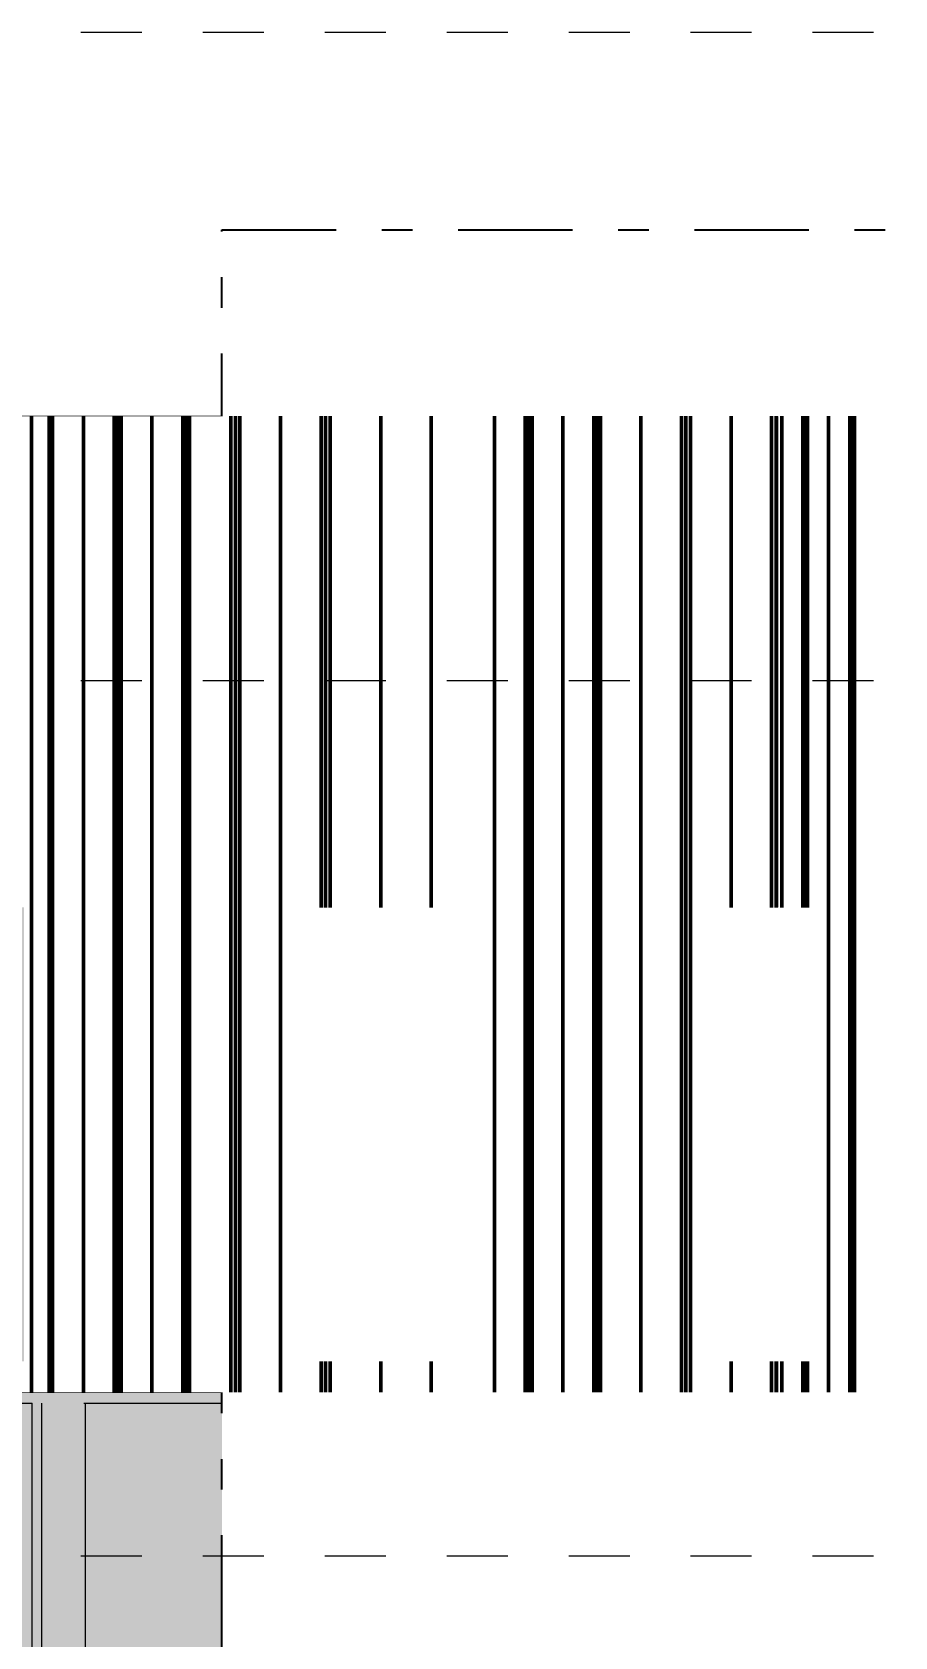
# Model space of a CAD drawing. Header units: millimetres. Extents: x -48147 to 1428745, y -495156 to 18123.
# Drawn here: x 1362717 to 1366710, y -478124 to -470699 of the extents above; entities that cross this region are included whole.
import ezdxf

# ---------------------------------------------------------------- set-up
doc = ezdxf.new("R2010")
doc.units = ezdxf.units.MM
doc.header["$MEASUREMENT"] = 0
for name, pattern in [('Dashed', [2822.222233, 1411.111116, -1411.111116]), ('Double Dashed', [1093.611073, 529.166651, -211.666656, 141.111112, -211.666656]), ('Wipeout_Contour', [1000, 0, -1000])]:
    doc.linetypes.add(name, pattern=pattern)
for name, color, linetype, lineweight, true_color in [('0_Pen_No__105', 7, 'Continuous', 15, 0xa6a6a6), ('A-230-M_FLOOR.IFC Import_Pen_No__109', 7, 'Continuous', 15, 0xa6a6a6), ('A-230-M_FLOOR.IFC Import_Pen_No__29', 7, 'Continuous', 50, 0x2a2a2a), ('New_A-20-M_Floor_Slab_Pen_No__149', 7, 'Continuous', 0, 0x2a2a2a), ('New_A-25-M_Curtain_Wall_Pen_No__144', 7, 'Continuous', 0, 0xc8c8c8), ('New_A-25-M_Curtain_Wall_Pen_No__165', 7, 'Continuous', 0, 0x006060), ('New_A-25-M_Curtain_Wall_Pen_No__27', 7, 'Continuous', 50, 0x2a2a2a), ('New_A-25-M_Wall_Ext_Pen_No__107', 7, 'Continuous', 15, 0xa6a6a6)]:
    doc.layers.add(name, color=color, linetype=linetype, lineweight=lineweight, true_color=true_color)
for name, color, linetype in [('A-230-M_FLOOR.IFC Import', 7, 'Continuous'), ('A-95-D_1_100', 7, 'Continuous'), ('A-95-M_Elevation Hatch', 7, 'Continuous'), ('A-95-P_Drawing', 7, 'Continuous'), ('New_A-20-M_Floor_Slab', 7, 'Continuous'), ('New_A-25-M_Curtain_Wall', 7, 'Continuous'), ('New_A-25-M_Wall_Ext', 7, 'Continuous'), ('New_ArchiCAD Windows', 7, 'Continuous'), ('S-280-M_STRUCT_FRAME.IFC Import', 7, 'Continuous')]:
    doc.layers.add(name, color=color, linetype=linetype)
for name, color, linetype, lineweight in [('A-95-D_1_100_Pen_No__1', 7, 'Continuous', 13), ('A-95-M_Elevation Hatch_Pen_No__22', 8, 'Continuous', 50), ('A-95-P_Drawing_Pen_No__141', 255, 'Continuous', 0), ('A-95-P_Drawing_Pen_No__194', 7, 'Continuous', 25), ('A-95-P_Text_1_50_GA_Pen_No__1', 7, 'Continuous', 13), ('New_A-20-M_Floor_Slab_Pen_No__4', 7, 'Continuous', 20), ('New_A-20-M_Floor_Slab_Pen_No__89', 8, 'Continuous', 20), ('New_A-25-M_Curtain_Wall_Pen_No__1', 7, 'Continuous', 13), ('New_A-25-M_Curtain_Wall_Pen_No__4', 7, 'Continuous', 20), ('New_A-25-M_Curtain_Wall_Pen_No__85', 8, 'Continuous', 20), ('New_A-25-M_Curtain_Wall_Pen_No__87', 8, 'Continuous', 20), ('New_A-25-M_Wall_Ext_Pen_No__1', 7, 'Continuous', 13), ('New_A-25-M_Wall_Ext_Pen_No__87', 8, 'Continuous', 20), ('New_ArchiCAD Windows_Pen_No__101', 252, 'Continuous', 15), ('New_ArchiCAD Windows_Pen_No__3', 7, 'Continuous', 18), ('New_ArchiCAD Windows_Pen_No__87', 8, 'Continuous', 20), ('S-280-M_STRUCT_FRAME.IFC Import_Pen_No__1', 7, 'Continuous', 13), ('S-280-M_STRUCT_FRAME.IFC Import_Pen_No__160', 5, 'Continuous', 200)]:
    doc.layers.add(name, color=color, linetype=linetype, lineweight=lineweight)
doc.styles.add('GENERATED_STYLE_1', font='')
doc.styles.add('GENERATED_STYLE_2', font='')
doc.styles.get('GENERATED_STYLE_1').set_extended_font_data('Arial')
doc.styles.get('GENERATED_STYLE_2').set_extended_font_data('Swis721 BT')
doc.dimstyles.new('GENERATED_STYLE__2', dxfattribs={"dimtxt": 300, "dimasz": 95, "dimexe": 0.18, "dimexo": 0, "dimgap": 0.09, "dimtad": 1, "dimdec": 0, "dimzin": 0, "dimdsep": 46, "dimtxsty": 'GENERATED_STYLE_1', "dimblk": 'ARROWHEAD_2', "dimblk1": 'ARROWHEAD_2', "dimblk2": 'ARROWHEAD_2', "dimcen": 0.09, "dimclrd": 7, "dimclre": 7, "dimclrt": 7, "dimadec": 0, "dimazin": 0, "dimtfac": 1, "dimtdec": 4, "dimtmove": 0, "dimatfit": 3, "dimfxl": 1, "dimtolj": 1, "dimtzin": 0, "dimarcsym": 0})
pattern_1 = [(60, (1341556.51, -489898.95), (-43.30127, 25), []), (120, (1341556.51, -489898.95), (43.30127, 25), [])]
pattern_2 = [(90, (1341567.36, -489898.95), (-217, 0), []), (90, (1341556.51, -489898.95), (-217, 0), []), (90, (1341545.66, -489898.95), (-217, 0), []), (90, (1341665.01, -489643.95), (-108.5, 0), [])]
pattern_3 = [(90, (1341572.36, -489898.95), (-317, 0), []), (90, (1341556.5, -489898.95), (-317, 0), []), (90, (1341540.66, -489898.95), (-317, 0), []), (90, (1341715.01, -489643.95), (-158.5, 0), [])]
pattern_4 = [(90, (1341577.36, -489898.95), (-417, 0), []), (90, (1341556.5, -489898.95), (-417, 0), []), (90, (1341535.66, -489898.95), (-417, 0), []), (90, (1341765.01, -489643.95), (-208.5, 0), [])]

# ---------------------------------------------------------------- blocks, each defined once
blk = doc.blocks.new('Section Elem_40_2', base_point=(1341556.5, -489899))
at = {"color": 254, "linetype": 'Wipeout_Contour', "lineweight": 0, "ltscale": 5787133.66833833}
blk.add_wipeout([(1365606.2, -477749), (1365543.6, -477749), (1365543.6, -478049), (1365606.2, -478049)], dxfattribs=at).dxf.layer = 'New_A-20-M_Floor_Slab'
at = {"color": 254, "linetype": 'Wipeout_Contour', "lineweight": 0, "ltscale": 5804004.611258867}
blk.add_wipeout([(1374573.5, -477749), (1365606.2, -477749), (1365606.2, -477774), (1374573.5, -477774)], dxfattribs=at).dxf.layer = 'New_A-20-M_Floor_Slab'
at = {"color": 254, "linetype": 'Wipeout_Contour', "lineweight": 0, "ltscale": 5804202.221674191}
blk.add_wipeout([(1365606.2, -477774), (1365606.2, -478049), (1374573.5, -478049), (1374573.5, -477774)], dxfattribs=at).dxf.layer = 'New_A-20-M_Floor_Slab'
at = {"layer": 'New_A-20-M_Floor_Slab_Pen_No__149', "linetype": 'Continuous', "flags": 128}
blk.add_lwpolyline([(1365606.2, -477749), (1365606.2, -477774), (1365606.2, -478049)], dxfattribs=at)
at = {"layer": 'New_A-20-M_Floor_Slab_Pen_No__4', "linetype": 'Continuous'}
for p, q in [((1366158.2, -477749), (1365606.2, -477749)), ((1365606.8, -478049), (1365606.2, -478049))]:
    blk.add_line(p, q, dxfattribs=at)
at = {"layer": 'New_A-20-M_Floor_Slab_Pen_No__4', "linetype": 'Continuous', "flags": 128}
for points in [[(1385957.8, -477774), (1374573.5, -477774), (1365606.2, -477774)], [(1366592.1, -477749), (1366584.6, -477749), (1366539.4, -477749), (1366288.6, -477749), (1366226, -477749), (1366158.2, -477749)]]:
    blk.add_lwpolyline(points, dxfattribs=at)
at = {"layer": 'New_A-20-M_Floor_Slab_Pen_No__89', "linetype": 'Continuous'}
for p, q in [((1365543.6, -477749), (1365606.2, -477749)), ((1365543.6, -478049), (1365606.2, -478049))]:
    blk.add_line(p, q, dxfattribs=at)
blk = doc.blocks.new('Section Elem_83_2', base_point=(1341556.5, -489899))
at = {"layer": 'New_A-25-M_Wall_Ext_Pen_No__107', "linetype": 'Continuous'}
for points in [[(1366226, -472476), (1366158.2, -472476), (1366158.2, -474749), (1366226, -474749)], [(1366158.2, -476849), (1366158.2, -477749), (1366226, -477749), (1366226, -476849)]]:
    blk.add_hatch(color=256, dxfattribs=at).paths.add_polyline_path(points)
at = {"layer": 'New_A-25-M_Wall_Ext_Pen_No__1', "linetype": 'Continuous'}
for p, q in [((1366158.2, -472476), (1366158.2, -474749)), ((1366158.2, -476849), (1366158.2, -477749))]:
    blk.add_line(p, q, dxfattribs=at)
at = {"layer": 'New_A-25-M_Wall_Ext_Pen_No__87', "linetype": 'Continuous'}
blk.add_line((1357862.3, -472476), (1366158.2, -472476), dxfattribs=at)
at = {"color": 254, "linetype": 'Wipeout_Contour', "lineweight": 0, "ltscale": 5778117.086921962}
blk.add_wipeout([(1363890.6, -474749), (1363890.6, -476849), (1363950.4, -476849), (1363950.4, -474749)], dxfattribs=at).dxf.layer = 'New_A-25-M_Wall_Ext'
at = {"color": 254, "linetype": 'Wipeout_Contour', "lineweight": 0, "ltscale": 5785269.827899948}
blk.add_wipeout([(1365844.2, -476849), (1365844.2, -474749), (1365784.3, -474749), (1365784.3, -476849)], dxfattribs=at).dxf.layer = 'New_A-25-M_Wall_Ext'
at = {"color": 254, "linetype": 'Wipeout_Contour', "lineweight": 0, "ltscale": 5784073.188558475}
blk.add_wipeout([(1366288.6, -472476), (1366226, -472476), (1366226, -474749), (1366288.6, -474749)], dxfattribs=at).dxf.layer = 'New_A-25-M_Wall_Ext'
at = {"color": 254, "linetype": 'Wipeout_Contour', "lineweight": 0, "ltscale": 5788918.348341012}
blk.add_wipeout([(1366226, -477749), (1366288.6, -477749), (1366288.6, -476849), (1366226, -476849)], dxfattribs=at).dxf.layer = 'New_A-25-M_Wall_Ext'
at = {"layer": 'New_A-25-M_Wall_Ext_Pen_No__107', "linetype": 'Continuous'}
h = blk.add_hatch(dxfattribs=at)
h.set_pattern_fill('Batt_Insulation_0002', color=256, style=0, pattern_type=2)
h.set_pattern_definition(pattern_1)
h.paths.add_polyline_path([(1366288.6, -472476), (1366226, -472476), (1366226, -474749), (1366288.6, -474749)])
h = blk.add_hatch(dxfattribs=at)
h.set_pattern_fill('Batt_Insulation_0002', color=256, style=0, pattern_type=2)
h.set_pattern_definition(pattern_1)
h.paths.add_polyline_path([(1366226, -477749), (1366288.6, -477749), (1366288.6, -476849), (1366226, -476849)])
at = {"layer": 'New_A-25-M_Wall_Ext_Pen_No__1', "linetype": 'Continuous'}
for p, q in [((1366226, -472476), (1366226, -474749)), ((1366226, -476849), (1366226, -477749))]:
    blk.add_line(p, q, dxfattribs=at)
at = {"color": 254, "linetype": 'Wipeout_Contour', "lineweight": 0, "ltscale": 11573853.31115708}
blk.add_wipeout([(1366288.6, -477749), (1366539.4, -477749), (1366539.4, -472476), (1366288.6, -472476), (1366288.6, -474749), (1366367.9, -474749), (1366367.9, -476849), (1366288.6, -476849)], dxfattribs=at).dxf.layer = 'New_A-25-M_Wall_Ext'
at = {"layer": 'New_A-25-M_Wall_Ext_Pen_No__107', "linetype": 'Continuous'}
h = blk.add_hatch(dxfattribs=at)
h.set_pattern_fill('Batt_Insulation_0002', color=256, style=0, pattern_type=2)
h.set_pattern_definition(pattern_1)
h.paths.add_polyline_path([(1366288.6, -477749), (1366539.4, -477749), (1366539.4, -472476), (1366288.6, -472476), (1366288.6, -474749), (1366367.9, -474749), (1366367.9, -476849), (1366288.6, -476849)])
at = {"layer": 'New_A-25-M_Wall_Ext_Pen_No__1', "linetype": 'Continuous'}
for p, q in [((1366288.6, -472476), (1366288.6, -474749)), ((1366367.9, -474749), (1366367.9, -476849)), ((1366288.6, -476849), (1366288.6, -477749))]:
    blk.add_line(p, q, dxfattribs=at)
at = {"layer": 'New_A-25-M_Wall_Ext_Pen_No__1', "linetype": 'Continuous', "flags": 128}
for points in [[(1366367.9, -474749), (1366288.6, -474749), (1366226, -474749), (1366158.2, -474749)], [(1366367.9, -476849), (1366288.6, -476849), (1366226, -476849), (1366158.2, -476849)]]:
    blk.add_lwpolyline(points, dxfattribs=at)
at = {"color": 254, "linetype": 'Wipeout_Contour', "lineweight": 0, "ltscale": 5787199.308293243}
blk.add_wipeout([(1366539.4, -477749), (1366584.6, -477749), (1366584.6, -472476), (1366539.4, -472476)], dxfattribs=at).dxf.layer = 'New_A-25-M_Wall_Ext'
at = {"layer": 'New_A-25-M_Wall_Ext_Pen_No__107', "linetype": 'Continuous'}
h = blk.add_hatch(dxfattribs=at)
h.set_pattern_fill('Plywood_0002', color=256, style=0, pattern_type=2)
h.set_pattern_definition([(0, (1341556.51, -489898.95), (0, 200), [])])
h.paths.add_polyline_path([(1366539.4, -477749), (1366584.6, -477749), (1366584.6, -472476), (1366539.4, -472476)])
at = {"layer": 'New_A-25-M_Wall_Ext_Pen_No__107', "linetype": 'Continuous', "lineweight": 0, "true_color": 0x535353}
blk.add_hatch(color=251, dxfattribs=at).paths.add_polyline_path([(1366584.6, -477749), (1366592.1, -477749), (1366592.1, -472476), (1366584.6, -472476)])
at = {"layer": 'New_A-25-M_Wall_Ext_Pen_No__1', "linetype": 'Continuous'}
blk.add_line((1366539.4, -472476), (1366539.4, -477749), dxfattribs=at)
at = {"color": 254, "linetype": 'Wipeout_Contour', "lineweight": 0, "ltscale": 5787995.213882172}
blk.add_wipeout([(1366592.1, -477749), (1366953.2, -477749), (1366953.2, -472476), (1366592.1, -472476)], dxfattribs=at).dxf.layer = 'New_A-25-M_Wall_Ext'
at = {"layer": 'New_A-25-M_Wall_Ext_Pen_No__1', "linetype": 'Continuous'}
for p, q in [((1366584.6, -472476), (1366584.6, -477749)), ((1366592.1, -472476), (1366592.1, -477749))]:
    blk.add_line(p, q, dxfattribs=at)
at = {"layer": 'New_A-25-M_Wall_Ext_Pen_No__1', "linetype": 'Continuous', "flags": 128}
blk.add_lwpolyline([(1366998.4, -472476), (1366960.7, -472476), (1366953.2, -472476), (1366592.1, -472476), (1366584.6, -472476), (1366539.4, -472476), (1366288.6, -472476), (1366226, -472476), (1366158.2, -472476)], dxfattribs=at)
blk = doc.blocks.new('Section Elem_87_2', base_point=(1341556.5, -489899))
at = {"layer": 'New_ArchiCAD Windows_Pen_No__87', "linetype": 'Continuous'}
blk.add_line((1363890.6, -476849), (1363890.6, -474749), dxfattribs=at)
at = {"color": 254, "linetype": 'Wipeout_Contour', "lineweight": 0, "ltscale": 8667392.830665316}
blk.add_wipeout([(1363950.4, -476799), (1363963.4, -476799), (1363963.4, -476774), (1363963.4, -474824), (1363963.4, -474799), (1363950.4, -474799)], dxfattribs=at).dxf.layer = 'New_ArchiCAD Windows'
at = {"color": 254, "linetype": 'Wipeout_Contour', "lineweight": 0, "ltscale": 8666790.729688909}
blk.add_wipeout([(1363950.4, -474749), (1363950.4, -474799), (1363963.4, -474799), (1363963.4, -474774), (1364716, -474774), (1364716, -474749)], dxfattribs=at).dxf.layer = 'New_ArchiCAD Windows'
at = {"color": 254, "linetype": 'Wipeout_Contour', "lineweight": 0, "ltscale": 8670841.328185134}
blk.add_wipeout([(1363950.4, -476799), (1363950.4, -476849), (1364716, -476849), (1364716, -476824), (1363963.4, -476824), (1363963.4, -476799)], dxfattribs=at).dxf.layer = 'New_ArchiCAD Windows'
at = {"color": 254, "linetype": 'Wipeout_Contour', "lineweight": 0, "ltscale": 5778463.261173591}
blk.add_wipeout([(1364009.2, -476774), (1364015.2, -476774), (1364015.2, -474824), (1364009.2, -474824)], dxfattribs=at).dxf.layer = 'New_ArchiCAD Windows'
at = {"color": 254, "linetype": 'Wipeout_Contour', "lineweight": 0, "ltscale": 5781085.465231145}
blk.add_wipeout([(1364697, -476774), (1364716, -476774), (1364716, -474824), (1364697, -474824)], dxfattribs=at).dxf.layer = 'New_ArchiCAD Windows'
at = {"color": 254, "linetype": 'Wipeout_Contour', "lineweight": 0, "ltscale": 5778365.377234272}
blk.add_wipeout([(1364009.2, -474824), (1363963.4, -474824), (1363963.4, -476774), (1364009.2, -476774)], dxfattribs=at).dxf.layer = 'New_ArchiCAD Windows'
at = {"color": 254, "linetype": 'Wipeout_Contour', "lineweight": 0, "ltscale": 8667616.512363983}
blk.add_wipeout([(1363963.4, -474824), (1364009.2, -474824), (1364697, -474824), (1364716, -474824), (1364716, -474774), (1363963.4, -474774)], dxfattribs=at).dxf.layer = 'New_ArchiCAD Windows'
at = {"color": 254, "linetype": 'Wipeout_Contour', "lineweight": 0, "ltscale": 8671534.390331453}
blk.add_wipeout([(1364009.2, -476774), (1363963.4, -476774), (1363963.4, -476824), (1364716, -476824), (1364716, -476774), (1364697, -476774)], dxfattribs=at).dxf.layer = 'New_ArchiCAD Windows'
at = {"layer": 'New_ArchiCAD Windows_Pen_No__101', "linetype": 'Continuous'}
for p, q in [((1363950.4, -474799), (1363950.4, -474749)), ((1363950.4, -476799), (1363950.4, -474799)), ((1363963.4, -474774), (1363963.4, -474824)), ((1364716, -474774), (1363963.4, -474774)), ((1363963.4, -474824), (1363963.4, -476774)), ((1363950.4, -476849), (1363950.4, -476799)), ((1363963.4, -476774), (1363963.4, -476824)), ((1363963.4, -476824), (1364716, -476824))]:
    blk.add_line(p, q, dxfattribs=at)
at = {"layer": 'New_ArchiCAD Windows_Pen_No__87', "linetype": 'Continuous'}
for p, q in [((1363890.6, -474749), (1364716, -474749)), ((1364716, -476849), (1363890.6, -476849))]:
    blk.add_line(p, q, dxfattribs=at)
at = {"color": 254, "linetype": 'Wipeout_Contour', "lineweight": 0, "ltscale": 5779762.131422363}
blk.add_wipeout([(1364015.2, -474824), (1364015.2, -476774), (1364697, -476774), (1364697, -474824)], dxfattribs=at).dxf.layer = 'New_ArchiCAD Windows'
at = {"layer": 'New_ArchiCAD Windows_Pen_No__101', "linetype": 'Continuous'}
for p, q in [((1364009.2, -476774), (1364009.2, -474824)), ((1364009.2, -474824), (1364697, -474824)), ((1364015.2, -474824), (1364015.2, -476774)), ((1364697, -474824), (1364697, -476774)), ((1364697, -476774), (1364009.2, -476774))]:
    blk.add_line(p, q, dxfattribs=at)
at = {"layer": 'New_ArchiCAD Windows_Pen_No__3', "linetype": 'Continuous'}
for p, q in [((1363963.4, -474774), (1364010.2, -474835.5)), ((1364039.5, -474874), (1364086.3, -474935.6)), ((1364115.6, -474974.1), (1364162.4, -475035.7)), ((1364191.7, -475074.2), (1364238.5, -475135.7)), ((1364267.8, -475174.2), (1364314.6, -475235.8)), ((1364343.9, -475274.3), (1364390.7, -475335.9)), ((1364420, -475374.4), (1364466.8, -475435.9)), ((1364496.1, -475474.4), (1364542.9, -475536)), ((1364572.2, -475574.5), (1364619, -475636.1)), ((1364648.3, -475674.6), (1364695.1, -475736.1)), ((1364696.1, -475737.4), (1364716, -475763.6)), ((1364648.3, -475923.3), (1364695.1, -475861.8)), ((1364696.1, -475860.5), (1364716, -475834.3)), ((1364572.2, -476023.4), (1364619, -475961.8)), ((1364496.1, -476123.5), (1364542.9, -476061.9)), ((1364420, -476223.5), (1364466.8, -476162)), ((1364343.9, -476323.6), (1364390.7, -476262)), ((1364267.8, -476423.7), (1364314.6, -476362.1)), ((1364191.7, -476523.7), (1364238.5, -476462.2)), ((1364115.6, -476623.8), (1364162.4, -476562.2)), ((1364039.5, -476723.9), (1364086.3, -476662.3)), ((1363963.4, -476824), (1364010.2, -476762.4))]:
    blk.add_line(p, q, dxfattribs=at)
at = {"layer": 'New_ArchiCAD Windows_Pen_No__87', "linetype": 'Continuous'}
blk.add_line((1364716, -474749), (1364716, -476849), dxfattribs=at)
blk = doc.blocks.new('Section Elem_88_2', base_point=(1341556.5, -489899))
at = {"layer": 'New_ArchiCAD Windows_Pen_No__87', "linetype": 'Continuous'}
blk.add_line((1365784.3, -476849), (1365784.3, -474749), dxfattribs=at)
at = {"color": 254, "linetype": 'Wipeout_Contour', "lineweight": 0, "ltscale": 8678121.9750279}
blk.add_wipeout([(1365844.2, -474799), (1365844.2, -476799), (1365857.1, -476799), (1365857.1, -476774), (1365857.1, -474824), (1365857.1, -474799)], dxfattribs=at).dxf.layer = 'New_ArchiCAD Windows'
at = {"color": 254, "linetype": 'Wipeout_Contour', "lineweight": 0, "ltscale": 8677065.803675529}
blk.add_wipeout([(1365844.2, -474749), (1365844.2, -474799), (1365857.1, -474799), (1365857.1, -474774), (1366367.9, -474774), (1366367.9, -474749)], dxfattribs=at).dxf.layer = 'New_ArchiCAD Windows'
at = {"color": 254, "linetype": 'Wipeout_Contour', "lineweight": 0, "ltscale": 8681111.610376759}
blk.add_wipeout([(1365844.2, -476799), (1365844.2, -476849), (1366367.9, -476849), (1366367.9, -476824), (1365857.1, -476824), (1365857.1, -476799)], dxfattribs=at).dxf.layer = 'New_ArchiCAD Windows'
at = {"color": 254, "linetype": 'Wipeout_Contour', "lineweight": 0, "ltscale": 5785616.054399937}
blk.add_wipeout([(1365908.9, -474824), (1365903, -474824), (1365903, -476774), (1365908.9, -476774)], dxfattribs=at).dxf.layer = 'New_ArchiCAD Windows'
at = {"color": 254, "linetype": 'Wipeout_Contour', "lineweight": 0, "ltscale": 5787348.95747277}
blk.add_wipeout([(1366361.5, -476774), (1366367.9, -476774), (1366367.9, -474824), (1366361.5, -474824)], dxfattribs=at).dxf.layer = 'New_ArchiCAD Windows'
at = {"color": 254, "linetype": 'Wipeout_Contour', "lineweight": 0, "ltscale": 5785518.155745342}
blk.add_wipeout([(1365903, -476774), (1365903, -474824), (1365857.1, -474824), (1365857.1, -476774)], dxfattribs=at).dxf.layer = 'New_ArchiCAD Windows'
at = {"color": 254, "linetype": 'Wipeout_Contour', "lineweight": 0, "ltscale": 5787250.223825713}
blk.add_wipeout([(1366315.6, -474824), (1366315.6, -476774), (1366361.5, -476774), (1366361.5, -474824)], dxfattribs=at).dxf.layer = 'New_ArchiCAD Windows'
at = {"color": 254, "linetype": 'Wipeout_Contour', "lineweight": 0, "ltscale": 5786033.600708644}
blk.add_wipeout([(1366361.5, -474824), (1366367.9, -474824), (1366367.9, -474774), (1366361.5, -474774)], dxfattribs=at).dxf.layer = 'New_ArchiCAD Windows'
at = {"color": 254, "linetype": 'Wipeout_Contour', "lineweight": 0, "ltscale": 5788664.436756235}
blk.add_wipeout([(1366361.5, -476824), (1366367.9, -476824), (1366367.9, -476774), (1366361.5, -476774)], dxfattribs=at).dxf.layer = 'New_ArchiCAD Windows'
at = {"color": 254, "linetype": 'Wipeout_Contour', "lineweight": 0, "ltscale": 8677619.66427619}
blk.add_wipeout([(1366361.5, -474774), (1365857.1, -474774), (1365857.1, -474824), (1365903, -474824), (1366315.6, -474824), (1366361.5, -474824)], dxfattribs=at).dxf.layer = 'New_ArchiCAD Windows'
at = {"color": 254, "linetype": 'Wipeout_Contour', "lineweight": 0, "ltscale": 8681533.0276648}
blk.add_wipeout([(1365857.1, -476824), (1366361.5, -476824), (1366361.5, -476774), (1366315.6, -476774), (1365903, -476774), (1365857.1, -476774)], dxfattribs=at).dxf.layer = 'New_ArchiCAD Windows'
at = {"layer": 'New_ArchiCAD Windows_Pen_No__101', "linetype": 'Continuous'}
for p, q in [((1365844.2, -474749), (1365844.2, -474799)), ((1365844.2, -474799), (1365844.2, -476799)), ((1365857.1, -474824), (1365857.1, -474774)), ((1365857.1, -474774), (1366361.5, -474774)), ((1365857.1, -476774), (1365857.1, -474824)), ((1366361.5, -474774), (1366361.5, -474824)), ((1366367.9, -474774), (1366361.5, -474774)), ((1366361.5, -474824), (1366361.5, -476774)), ((1365844.2, -476799), (1365844.2, -476849)), ((1365857.1, -476824), (1365857.1, -476774)), ((1366361.5, -476824), (1365857.1, -476824)), ((1366361.5, -476774), (1366361.5, -476824)), ((1366367.9, -476824), (1366361.5, -476824))]:
    blk.add_line(p, q, dxfattribs=at)
at = {"layer": 'New_ArchiCAD Windows_Pen_No__87', "linetype": 'Continuous'}
for p, q in [((1365784.3, -474749), (1366158.2, -474749)), ((1366158.2, -476849), (1365784.3, -476849))]:
    blk.add_line(p, q, dxfattribs=at)
at = {"color": 254, "linetype": 'Wipeout_Contour', "lineweight": 0, "ltscale": 5786395.485138854}
blk.add_wipeout([(1365908.9, -476774), (1366315.6, -476774), (1366315.6, -474824), (1365908.9, -474824)], dxfattribs=at).dxf.layer = 'New_ArchiCAD Windows'
at = {"layer": 'New_ArchiCAD Windows_Pen_No__101', "linetype": 'Continuous'}
for p, q in [((1365903, -474824), (1365903, -476774)), ((1366315.6, -474824), (1365903, -474824)), ((1365908.9, -476774), (1365908.9, -474824)), ((1366315.6, -476774), (1366315.6, -474824)), ((1365903, -476774), (1366315.6, -476774))]:
    blk.add_line(p, q, dxfattribs=at)
at = {"layer": 'New_ArchiCAD Windows_Pen_No__3', "linetype": 'Continuous'}
for p, q in [((1366361.5, -474774), (1366326.8, -474844.4)), ((1366305.1, -474888.5), (1366270.4, -474959)), ((1366248.8, -475003.1), (1366214.1, -475073.5)), ((1366192.4, -475117.6), (1366157.7, -475188.1)), ((1366136, -475232.2), (1366101.3, -475302.6)), ((1366079.7, -475346.7), (1366045, -475417.2)), ((1366023.3, -475461.3), (1365988.6, -475531.7)), ((1365966.9, -475575.8), (1365932.2, -475646.3)), ((1365910.5, -475690.4), (1365891.8, -475728.5)), ((1365891.8, -475728.5), (1365857.1, -475799)), ((1365891.8, -475869.4), (1365857.1, -475799)), ((1365910.5, -475907.5), (1365891.8, -475869.4)), ((1365966.9, -476022.1), (1365932.2, -475951.6)), ((1366023.3, -476136.6), (1365988.6, -476066.2)), ((1366079.7, -476251.2), (1366045, -476180.7)), ((1366136, -476365.7), (1366101.3, -476295.3)), ((1366192.4, -476480.3), (1366157.7, -476409.8)), ((1366248.8, -476594.8), (1366214.1, -476524.4)), ((1366305.1, -476709.4), (1366270.4, -476638.9)), ((1366361.5, -476824), (1366326.8, -476753.5))]:
    blk.add_line(p, q, dxfattribs=at)
blk = doc.blocks.new('Section Elem_95_2', base_point=(1341556.5, -489899))
at = {"color": 254, "linetype": 'Wipeout_Contour', "lineweight": 0, "ltscale": 5785577.246110495}
blk.add_wipeout([(1365167.5, -477042), (1365142.4, -477042), (1365142.4, -478798.8), (1365167.5, -478798.8)], dxfattribs=at).dxf.layer = 'New_A-25-M_Curtain_Wall'
at = {"color": 254, "linetype": 'Wipeout_Contour', "lineweight": 0, "ltscale": 5786306.334087869}
blk.add_wipeout([(1365543.6, -476999), (1365167.5, -476999), (1365167.5, -478798.8), (1365543.6, -478798.8)], dxfattribs=at).dxf.layer = 'New_A-25-M_Curtain_Wall'
at = {"layer": 'New_A-25-M_Curtain_Wall_Pen_No__85', "linetype": 'Continuous'}
h = blk.add_hatch(dxfattribs=at)
h.set_pattern_fill('Batt_Insulation_0002', color=256, style=0, pattern_type=2)
h.set_pattern_definition(pattern_1)
h.paths.add_polyline_path([(1365543.6, -476999), (1365167.5, -476999), (1365167.5, -478798.8), (1365543.6, -478798.8)])
at = {"layer": 'New_A-25-M_Curtain_Wall_Pen_No__27', "linetype": 'Continuous'}
for p, q in [((1365167.5, -476999), (1365167.5, -478798.8)), ((1365543.6, -476999), (1365167.5, -476999)), ((1365543.6, -476999), (1365543.6, -477042)), ((1365543.6, -477042), (1365543.6, -478798.8)), ((1365543.6, -478798.8), (1365167.5, -478798.8))]:
    blk.add_line(p, q, dxfattribs=at)
at = {"layer": 'New_A-25-M_Curtain_Wall_Pen_No__87', "linetype": 'Continuous'}
blk.add_line((1365142.4, -478798.8), (1365167.5, -478798.8), dxfattribs=at)
blk = doc.blocks.new('Section Elem_232_2', base_point=(1341556.5, -489899))
at = {"layer": 'New_A-25-M_Curtain_Wall_Pen_No__1', "linetype": 'Continuous'}
blk.add_line((1365142.4, -477042), (1365142.4, -478799), dxfattribs=at)
at = {"color": 254, "linetype": 'Wipeout_Contour', "lineweight": 0, "ltscale": 7230495.364973722}
blk.add_wipeout([(1364377.1, -478799), (1365024.5, -478799), (1365062.1, -478799), (1365062.1, -477042), (1364377.1, -477042)], dxfattribs=at).dxf.layer = 'New_A-25-M_Curtain_Wall'
at = {"layer": 'New_A-25-M_Curtain_Wall_Pen_No__165', "linetype": 'Continuous', "lineweight": 0, "true_color": 0x001818}
blk.add_hatch(color=168, dxfattribs=at).paths.add_polyline_path([(1365142.4, -478814), (1365142.4, -477027), (1365062.1, -477027), (1365062.1, -478814)])
at = {"layer": 'New_A-25-M_Curtain_Wall_Pen_No__1', "linetype": 'Continuous'}
blk.add_line((1365062.1, -477042), (1365062.1, -478799), dxfattribs=at)
blk = doc.blocks.new('Section Elem_233_2', base_point=(1341556.5, -489899))
at = {"color": 254, "linetype": 'Wipeout_Contour', "lineweight": 0, "ltscale": 5779622.931035016}
blk.add_wipeout([(1362962.1, -477042), (1362962.1, -478799), (1364193.1, -478799), (1364193.1, -477042)], dxfattribs=at).dxf.layer = 'New_A-25-M_Curtain_Wall'
blk = doc.blocks.new('Section Elem_258_2', base_point=(1341556.5, -489899))
at = {"color": 254, "linetype": 'Wipeout_Contour', "lineweight": 0, "ltscale": 5773323.544498913}
blk.add_wipeout([(1361518.2, -477042), (1362933.2, -477042), (1362933.2, -476992), (1361518.2, -476992)], dxfattribs=at).dxf.layer = 'New_A-25-M_Curtain_Wall'
at = {"layer": 'New_A-25-M_Curtain_Wall_Pen_No__4', "linetype": 'Continuous'}
for p, q in [((1361518.2, -476992), (1362933.2, -476992)), ((1361541.1, -477042), (1362716.9, -477042))]:
    blk.add_line(p, q, dxfattribs=at)
blk = doc.blocks.new('Section Elem_259_2', base_point=(1341556.5, -489899))
at = {"color": 254, "linetype": 'Wipeout_Contour', "lineweight": 0, "ltscale": 5776476.982047191}
blk.add_wipeout([(1362762.7, -477042), (1362716.9, -477042), (1362716.9, -478824), (1362762.7, -478824)], dxfattribs=at).dxf.layer = 'New_A-25-M_Curtain_Wall'
at = {"layer": 'New_A-25-M_Curtain_Wall_Pen_No__4', "linetype": 'Continuous'}
blk.add_line((1362716.9, -478824), (1362716.9, -477042), dxfattribs=at)
at = {"color": 254, "linetype": 'Wipeout_Contour', "lineweight": 0, "ltscale": 8666159.085226491}
blk.add_wipeout([(1362762.7, -478824), (1362956.1, -478824), (1362956.1, -478799), (1362962.1, -478799), (1362962.1, -477042), (1362762.7, -477042)], dxfattribs=at).dxf.layer = 'New_A-25-M_Curtain_Wall'
at = {"layer": 'New_A-25-M_Curtain_Wall_Pen_No__4', "linetype": 'Continuous'}
for p, q in [((1362762.7, -478824), (1362762.7, -477042)), ((1362962.1, -477042), (1362962.1, -478799))]:
    blk.add_line(p, q, dxfattribs=at)
blk = doc.blocks.new('Section Elem_260_2', base_point=(1341556.5, -489899))
at = {"color": 254, "linetype": 'Wipeout_Contour', "lineweight": 0, "ltscale": 5778665.891938492}
blk.add_wipeout([(1362933.2, -477042), (1364348.2, -477042), (1364348.2, -476992), (1362933.2, -476992)], dxfattribs=at).dxf.layer = 'New_A-25-M_Curtain_Wall'
at = {"layer": 'New_A-25-M_Curtain_Wall_Pen_No__4', "linetype": 'Continuous'}
for p, q in [((1362933.2, -476992), (1364348.2, -476992)), ((1362956.1, -477042), (1364193.1, -477042))]:
    blk.add_line(p, q, dxfattribs=at)
blk = doc.blocks.new('Section Elem_261_2', base_point=(1341556.5, -489899))
at = {"layer": 'New_A-25-M_Curtain_Wall_Pen_No__27', "linetype": 'Continuous'}
blk.add_line((1364193.1, -477042), (1364193.1, -478824), dxfattribs=at)
at = {"color": 254, "linetype": 'Wipeout_Contour', "lineweight": 0, "ltscale": 8674302.735151386}
blk.add_wipeout([(1364247.6, -478824), (1364371.2, -478824), (1364371.2, -478799), (1364377.1, -478799), (1364377.1, -477042), (1364247.6, -477042)], dxfattribs=at).dxf.layer = 'New_A-25-M_Curtain_Wall'
at = {"layer": 'New_A-25-M_Curtain_Wall_Pen_No__144', "linetype": 'Continuous'}
blk.add_hatch(color=256, dxfattribs=at).paths.add_polyline_path([(1364193.1, -477042), (1364193.1, -478824), (1364247.6, -478824), (1364247.6, -477042)])
at = {"layer": 'New_A-25-M_Curtain_Wall_Pen_No__27', "linetype": 'Continuous'}
for q in [(1364193.1, -477042), (1364247.6, -478824)]:
    blk.add_line((1364247.6, -477042), q, dxfattribs=at)
at = {"layer": 'New_A-25-M_Curtain_Wall_Pen_No__4', "linetype": 'Continuous'}
blk.add_line((1364377.1, -477042), (1364377.1, -478799), dxfattribs=at)
blk = doc.blocks.new('Section Elem_262_2', base_point=(1341556.5, -489899))
at = {"layer": 'New_A-25-M_Curtain_Wall_Pen_No__27', "linetype": 'Continuous'}
for p, q in [((1365062.1, -477027), (1365062.1, -477042)), ((1365142.4, -477027), (1365062.1, -477027)), ((1365142.4, -477027), (1365142.4, -477042)), ((1365543.6, -477042), (1365142.4, -477042)), ((1365543.6, -476992), (1365543.6, -476999))]:
    blk.add_line(p, q, dxfattribs=at)
at = {"color": 254, "linetype": 'Wipeout_Contour', "lineweight": 0, "ltscale": 5782614.030956544}
blk.add_wipeout([(1364348.2, -477042), (1365024.5, -477042), (1365024.5, -476992), (1364348.2, -476992)], dxfattribs=at).dxf.layer = 'New_A-25-M_Curtain_Wall'
at = {"layer": 'New_A-25-M_Curtain_Wall_Pen_No__144', "linetype": 'Continuous'}
blk.add_hatch(color=256, dxfattribs=at).paths.add_polyline_path([(1365142.4, -477027), (1365142.4, -477042), (1365543.6, -477042), (1365543.6, -476992), (1365024.5, -476992), (1365024.5, -477042), (1365062.1, -477042), (1365062.1, -477027)])
at = {"layer": 'New_A-25-M_Curtain_Wall_Pen_No__27', "linetype": 'Continuous'}
for p, q in [((1365024.5, -476992), (1365024.5, -477042)), ((1365543.6, -476992), (1365024.5, -476992)), ((1365062.1, -477042), (1365024.5, -477042))]:
    blk.add_line(p, q, dxfattribs=at)
at = {"layer": 'New_A-25-M_Curtain_Wall_Pen_No__4', "linetype": 'Continuous'}
for p, q in [((1364348.2, -476992), (1365024.5, -476992)), ((1364371.1, -477042), (1365024.5, -477042))]:
    blk.add_line(p, q, dxfattribs=at)
blk = doc.blocks.new('Section Elem_458_2', base_point=(1341556.5, -489899))
at = {"layer": 'S-280-M_STRUCT_FRAME.IFC Import_Pen_No__160', "linetype": 'Continuous', "lineweight": 0, "true_color": 0x00007f}
blk.add_hatch(color=176, dxfattribs=at).paths.add_polyline_path([(1366584.8, -472551), (1366584.8, -472626), (1366609.9, -472626), (1366609.9, -472568.5), (1366618.7, -472560), (1366640, -472556.5), (1366905.8, -472556.5), (1366927.1, -472560), (1366935.9, -472568.5), (1366935.9, -472626), (1366961, -472626), (1366961, -472551)])
at = {"layer": 'S-280-M_STRUCT_FRAME.IFC Import_Pen_No__1', "linetype": 'Continuous'}
for p, q in [((1366584.8, -472551), (1366584.8, -472626)), ((1366961, -472551), (1366584.8, -472551)), ((1366618.7, -472560), (1366609.9, -472568.5)), ((1366609.9, -472568.5), (1366609.9, -472626)), ((1366927.1, -472560), (1366935.9, -472568.5)), ((1366935.9, -472568.5), (1366935.9, -472626)), ((1366961, -472551), (1366961, -472626)), ((1366609.9, -472626), (1366584.8, -472626)), ((1366961, -472626), (1366935.9, -472626))]:
    blk.add_line(p, q, dxfattribs=at)
at = {"layer": 'S-280-M_STRUCT_FRAME.IFC Import_Pen_No__1', "linetype": 'Continuous', "flags": 128}
blk.add_lwpolyline([(1366927.1, -472560), (1366905.8, -472556.5), (1366640, -472556.5), (1366618.7, -472560)], dxfattribs=at)
blk = doc.blocks.new('Section Elem_601_2', base_point=(1341556.5, -489899))
at = {"color": 254, "linetype": 'Wipeout_Contour', "lineweight": 0, "ltscale": 5787432.09087833}
blk.add_wipeout([(1365606.8, -478049), (1365543.6, -478049), (1365543.6, -478199), (1365606.8, -478199)], dxfattribs=at).dxf.layer = 'A-230-M_FLOOR.IFC Import'
at = {"color": 254, "linetype": 'Wipeout_Contour', "lineweight": 0, "ltscale": 5804483.30985903}
blk.add_wipeout([(1374573.5, -478049), (1365606.8, -478049), (1365606.8, -478199), (1374573.5, -478199)], dxfattribs=at).dxf.layer = 'A-230-M_FLOOR.IFC Import'
at = {"layer": 'A-230-M_FLOOR.IFC Import_Pen_No__109', "linetype": 'Continuous'}
h = blk.add_hatch(dxfattribs=at)
h.set_pattern_fill('Lightweight_Concrete_0002', color=256, style=0, pattern_type=2)
h.set_pattern_definition([(0, (1341556.5, -489898.95), (0, 779.423), [48.75, -401.25]), (0, (1341781.5, -489509.24), (0, 779.423), [48.75, -401.25]), (60, (1341556.5, -489898.95), (-675, 389.711), [48.75, -401.25]), (60, (1342006.5, -489898.95), (-675, 389.711), [48.75, -401.25]), (120, (1341605.3, -489898.95), (675, 389.711), [48.75, -401.25]), (120, (1342055.3, -489898.95), (675, 389.711), [48.75, -401.25]), (0, (1341556.51, -489823.95), (0, 150), [0, -150, 0, -225]), (45, (1341631.51, -489823.95), (-106.066, 106.066), [0, -112.5, 0, -187.5])])
h.paths.add_polyline_path([(1374573.5, -478049), (1365606.8, -478049), (1365606.8, -478199), (1374573.5, -478199)])
at = {"layer": 'A-230-M_FLOOR.IFC Import_Pen_No__29', "linetype": 'Continuous'}
blk.add_line((1365606.8, -478049), (1365606.8, -478199), dxfattribs=at)
at = {"layer": 'A-230-M_FLOOR.IFC Import_Pen_No__29', "linetype": 'Continuous', "flags": 128}
blk.add_lwpolyline([(1385957.5, -478049), (1374573.5, -478049), (1365606.8, -478049)], dxfattribs=at)
blk = doc.blocks.new('*D698', base_point=(1341556.5, -489899))
at = {"layer": 'A-95-D_1_100_Pen_No__1', "linetype": 'Continuous'}
for p, q in [((1357652.9, -477774.7), (1357777.9, -477846.9)), ((1357809.2, -477810.8), (1357621.7, -477810.8)), ((1357715.4, -481860.8), (1357715.4, -477810.8)), ((1357809.2, -481860.8), (1357621.7, -481860.8)), ((1357652.9, -481824.7), (1357777.9, -481896.9))]:
    blk.add_line(p, q, dxfattribs=at)
at = {"layer": 'A-95-D_1_100_Pen_No__1', "insert": (1357655.4, -480350.6), "char_height": 300, "attachment_point": 7, "rotation": 90, "style": 'GENERATED_STYLE_1'}
blk.add_mtext('\\A1;{\\fArial|b0|i0|c0|p34;4,050}', dxfattribs=at)
blk = doc.blocks.new('ARROWHEAD_2')
at = {"color": 0, "linetype": 'Continuous', "lineweight": 0}
for p, q in [((0, 0), (-1, 0)), ((-0.378, -0.655), (0.378, 0.655))]:
    blk.add_line(p, q, dxfattribs=at)
blk = doc.blocks.new('*D699', base_point=(1341556.5, -489899))
at = {"layer": 'A-95-D_1_100_Pen_No__1', "linetype": 'Continuous'}
for p, q in [((1357715.4, -473761), (1357715.4, -473699.9)), ((1357809.2, -473761), (1357621.7, -473761)), ((1357777.9, -473797.1), (1357652.9, -473724.9)), ((1357715.4, -477810.8), (1357715.4, -473761)), ((1357652.9, -477774.7), (1357777.9, -477846.9)), ((1357809.2, -477810.8), (1357621.7, -477810.8))]:
    blk.add_line(p, q, dxfattribs=at)
at = {"layer": 'A-95-D_1_100_Pen_No__1', "insert": (1357655.4, -476300.7), "char_height": 300, "attachment_point": 7, "rotation": 90, "style": 'GENERATED_STYLE_1'}
blk.add_mtext('\\A1;{\\fArial|b0|i0|c0|p34;4,050}', dxfattribs=at)
blk = doc.blocks.new('S-27 Building Section_STORY_MARKER', base_point=(1341556.5, -489899))
at = {"layer": '0_Pen_No__105', "linetype": 'Dashed', "ltscale": 0.2}
for p, q in [((1357862.3, -470699), (1422610.8, -470699)), ((1357862.3, -473699), (1422610.8, -473699)), ((1357862.3, -477749), (1422610.8, -477749))]:
    blk.add_line(p, q, dxfattribs=at)

msp = doc.modelspace()

# ---------------------------------------------------------------- block references
at = {"layer": 'New_A-20-M_Floor_Slab'}
msp.add_blockref('Section Elem_40_2', (1341556.5, -489899), dxfattribs=at)

# ---------------------------------------------------------------- texts
at = {"layer": 'A-95-P_Text_1_50_GA_Pen_No__1', "linetype": 'Continuous', "insert": (1363791.8, -471666.5), "char_height": 250, "width": 5464.297, "attachment_point": 1, "line_spacing_factor": 0.844702, "style": 'GENERATED_STYLE_2'}
msp.add_mtext('\\A1;{\\fSwis721 BT|b0|i0|c0|p34;For external wall detail see:\\P\\fSwis721 BT|b0|i0|c0|p34;EC-MA-00-ZZ-DR-A-25153}', dxfattribs=at)

# ---------------------------------------------------------------- next in the draw order: block references
at = {"layer": 'New_A-25-M_Wall_Ext'}
msp.add_blockref('Section Elem_83_2', (1341556.5, -489899), dxfattribs=at)

# ---------------------------------------------------------------- next in the draw order: block references
at = {"layer": 'New_A-25-M_Curtain_Wall'}
for name in ['Section Elem_233_2', 'Section Elem_95_2']:
    msp.add_blockref(name, (1341556.5, -489899), dxfattribs=at)
at = {"layer": 'New_ArchiCAD Windows'}
for name in ['Section Elem_87_2', 'Section Elem_88_2']:
    msp.add_blockref(name, (1341556.5, -489899), dxfattribs=at)
at = {"layer": 'S-280-M_STRUCT_FRAME.IFC Import'}
msp.add_blockref('Section Elem_458_2', (1341556.5, -489899), dxfattribs=at)

# ---------------------------------------------------------------- next in the draw order: block references
at = {"layer": 'A-230-M_FLOOR.IFC Import'}
msp.add_blockref('Section Elem_601_2', (1341556.5, -489899), dxfattribs=at)
at = {"layer": 'New_A-25-M_Curtain_Wall'}
for name in ['Section Elem_258_2', 'Section Elem_232_2']:
    msp.add_blockref(name, (1341556.5, -489899), dxfattribs=at)

# ---------------------------------------------------------------- next in the draw order: block references
msp.add_blockref('Section Elem_259_2', (1341556.5, -489899), dxfattribs=at)

# ---------------------------------------------------------------- next in the draw order: block references
msp.add_blockref('Section Elem_260_2', (1341556.5, -489899), dxfattribs=at)

# ---------------------------------------------------------------- next in the draw order: block references
msp.add_blockref('Section Elem_261_2', (1341556.5, -489899), dxfattribs=at)

# ---------------------------------------------------------------- next in the draw order: block references
msp.add_blockref('Section Elem_262_2', (1341556.5, -489899), dxfattribs=at)

# ---------------------------------------------------------------- next in the draw order: dimensions: what is measured, and where the dimension line sits
at = {"layer": 'A-95-D_1_100', "linetype": 'Continuous'}
dim = msp.add_linear_dim(base=(1357715.4, -477810.8), p1=(1367703.9, -481860.8), p2=(1366299.9, -477810.8), angle=90, dimstyle='GENERATED_STYLE__2', dxfattribs=at)
dim.commit()
dim.dimension.update_dxf_attribs({"geometry": '*D698', "text_midpoint": (1357505.4, -479781.4), "dimtype": 160, "text_rotation": 90})

# ---------------------------------------------------------------- next in the draw order: hatches: boundary and pattern name
at = {"layer": 'A-95-P_Drawing_Pen_No__141', "linetype": 'Continuous', "lineweight": 15}
msp.add_hatch(color=8, dxfattribs=at).paths.add_polyline_path([(1364694, -474729), (1364694, -472804), (1358462.3, -472804), (1358462.3, -489899), (1374449.4, -489899), (1374449.4, -482939.8), (1364694, -482939.8), (1364694, -482262.6)])

# ---------------------------------------------------------------- next in the draw order: dimensions: what is measured, and where the dimension line sits
at = {"layer": 'A-95-D_1_100', "linetype": 'Continuous'}
dim = msp.add_linear_dim(base=(1357715.4, -473761), p1=(1366299.9, -477810.8), p2=(1366432.7, -473761), angle=90, dimstyle='GENERATED_STYLE__2', dxfattribs=at)
dim.commit()
dim.dimension.update_dxf_attribs({"geometry": '*D699', "text_midpoint": (1357505.4, -475731.6), "dimtype": 160, "text_rotation": 90})

# ---------------------------------------------------------------- next in the draw order: wipeouts: each hides what was drawn before it
at = {"color": 254, "linetype": 'Wipeout_Contour', "lineweight": 0, "ltscale": 11545328.52564745}
msp.add_wipeout([(1362680, -476849), (1362585.4, -476849), (1362585.4, -476992), (1362795.5, -476992), (1362795.5, -472476), (1362585.4, -472476), (1362585.4, -474749), (1362680, -474749)], dxfattribs=at).dxf.layer = 'A-95-M_Elevation Hatch'
at = {"color": 254, "linetype": 'Wipeout_Contour', "lineweight": 0, "ltscale": 5793469.608298897}
msp.add_wipeout([(1363595.1, -471613.5), (1368255.3, -471613.5), (1368255.3, -491563.4), (1363595.1, -491563.4)], dxfattribs=at).dxf.layer = 'A-95-P_Drawing'

# ---------------------------------------------------------------- next in the draw order: hatches: boundary and pattern name
at = {"layer": 'A-95-M_Elevation Hatch_Pen_No__22', "linetype": 'Continuous'}
h = msp.add_hatch(dxfattribs=at)
h.set_pattern_fill('cladding_vertical__0002', color=256, style=0, pattern_type=2)
h.set_pattern_definition(pattern_2)
h.paths.add_polyline_path([(1362680, -476849), (1362585.4, -476849), (1362585.4, -476992), (1362795.5, -476992), (1362795.5, -472476), (1362585.4, -472476), (1362585.4, -474749), (1362680, -474749)])

# ---------------------------------------------------------------- next in the draw order: linework, layer by layer
at = {"layer": 'A-95-P_Drawing_Pen_No__194', "linetype": 'Double Dashed', "flags": 128}
msp.add_lwpolyline([(1363595.1, -471613.5), (1368255.3, -471613.5), (1368255.3, -491563.4), (1363595.1, -491563.4)], close=True, dxfattribs=at)

# ---------------------------------------------------------------- next in the draw order: wipeouts: each hides what was drawn before it
at = {"color": 254, "linetype": 'Wipeout_Contour', "lineweight": 0, "ltscale": 5773818.26967682}
msp.add_wipeout([(1362795.5, -472476), (1363509.1, -472476), (1363509.1, -476992), (1362795.5, -476992)], dxfattribs=at).dxf.layer = 'A-95-M_Elevation Hatch'
at = {"color": 254, "linetype": 'Wipeout_Contour', "lineweight": 0, "ltscale": 5781184.487307827}
msp.add_wipeout([(1365459, -472476), (1365459, -476992), (1364745.4, -476992), (1364745.4, -472476)], dxfattribs=at).dxf.layer = 'A-95-M_Elevation Hatch'
at = {"color": 254, "linetype": 'Wipeout_Contour', "lineweight": 0, "ltscale": 11572902.65860534}
msp.add_wipeout([(1366371.9, -476849), (1366167.3, -476849), (1366167.3, -476992), (1366539.4, -476992), (1366539.4, -472476), (1366167.3, -472476), (1366167.3, -474748.6), (1366371.9, -474748.6)], dxfattribs=at).dxf.layer = 'A-95-M_Elevation Hatch'

# ---------------------------------------------------------------- next in the draw order: hatches: boundary and pattern name
at = {"layer": 'A-95-M_Elevation Hatch_Pen_No__22', "linetype": 'Continuous'}
h = msp.add_hatch(dxfattribs=at)
h.set_pattern_fill('cladding_vertical_1_0002', color=256, style=0, pattern_type=2)
h.set_pattern_definition(pattern_3)
h.paths.add_polyline_path([(1362795.5, -472476), (1363509.1, -472476), (1363509.1, -476992), (1362795.5, -476992)])
h = msp.add_hatch(dxfattribs=at)
h.set_pattern_fill('cladding_vertical_1_0002', color=256, style=0, pattern_type=2)
h.set_pattern_definition(pattern_3)
h.paths.add_polyline_path([(1365459, -472476), (1365459, -476992), (1364745.4, -476992), (1364745.4, -472476)])
h = msp.add_hatch(dxfattribs=at)
h.set_pattern_fill('cladding_vertical__0002', color=256, style=0, pattern_type=2)
h.set_pattern_definition(pattern_2)
h.paths.add_polyline_path([(1366371.9, -476849), (1366167.3, -476849), (1366167.3, -476992), (1366539.4, -476992), (1366539.4, -472476), (1366167.3, -472476), (1366167.3, -474748.6), (1366371.9, -474748.6)])

# ---------------------------------------------------------------- next in the draw order: wipeouts: each hides what was drawn before it
at = {"color": 254, "linetype": 'Wipeout_Contour', "lineweight": 0, "ltscale": 11555124.64026978}
msp.add_wipeout([(1364217.5, -472476), (1363509.1, -472476), (1363509.1, -476992), (1364217.5, -476992), (1364217.5, -476849), (1363890.6, -476849), (1363890.6, -474749), (1364217.5, -474749)], dxfattribs=at).dxf.layer = 'A-95-M_Elevation Hatch'
at = {"color": 254, "linetype": 'Wipeout_Contour', "lineweight": 0, "ltscale": 11559485.90702534}
msp.add_wipeout([(1364774.7, -472476), (1364774.7, -476992), (1364326.2, -476992), (1364326.2, -476849), (1364716, -476849), (1364716, -474749), (1364326.2, -474749), (1364326.2, -472476)], dxfattribs=at).dxf.layer = 'A-95-M_Elevation Hatch'
at = {"color": 254, "linetype": 'Wipeout_Contour', "lineweight": 0, "ltscale": 11569750.31304582}
msp.add_wipeout([(1366167.3, -472476), (1365459, -472476), (1365459, -476992), (1366167.3, -476992), (1366167.3, -476849), (1365784.3, -476849), (1365784.3, -474749), (1366167.3, -474749)], dxfattribs=at).dxf.layer = 'A-95-M_Elevation Hatch'

# ---------------------------------------------------------------- next in the draw order: hatches: boundary and pattern name
at = {"layer": 'A-95-M_Elevation Hatch_Pen_No__22', "linetype": 'Continuous'}
h = msp.add_hatch(dxfattribs=at)
h.set_pattern_fill('cladding_vertical2_0002', color=256, style=0, pattern_type=2)
h.set_pattern_definition(pattern_4)
h.paths.add_polyline_path([(1364217.5, -472476), (1363509.1, -472476), (1363509.1, -476992), (1364217.5, -476992), (1364217.5, -476849), (1363890.6, -476849), (1363890.6, -474749), (1364217.5, -474749)])
h = msp.add_hatch(dxfattribs=at)
h.set_pattern_fill('cladding_vertical3_0002', color=256, style=0, pattern_type=2)
h.set_pattern_definition([(90, (1341582.36, -489898.95), (-517, 0), []), (90, (1341556.5, -489898.95), (-517, 0), []), (90, (1341530.66, -489898.95), (-517, 0), []), (90, (1341815, -489643.95), (-258.5, 0), [])])
h.paths.add_polyline_path([(1364774.7, -472476), (1364774.7, -476992), (1364326.2, -476992), (1364326.2, -476849), (1364716, -476849), (1364716, -474749), (1364326.2, -474749), (1364326.2, -472476)])
h = msp.add_hatch(dxfattribs=at)
h.set_pattern_fill('cladding_vertical2_0002', color=256, style=0, pattern_type=2)
h.set_pattern_definition(pattern_4)
h.paths.add_polyline_path([(1366167.3, -472476), (1365459, -472476), (1365459, -476992), (1366167.3, -476992), (1366167.3, -476849), (1365784.3, -476849), (1365784.3, -474749), (1366167.3, -474749)])

# ---------------------------------------------------------------- next in the draw order: block references
at = {"linetype": 'Continuous', "lineweight": 0}
msp.add_blockref('S-27 Building Section_STORY_MARKER', (1341556.5, -489899), dxfattribs=at)

doc.saveas('drawing.dxf')
